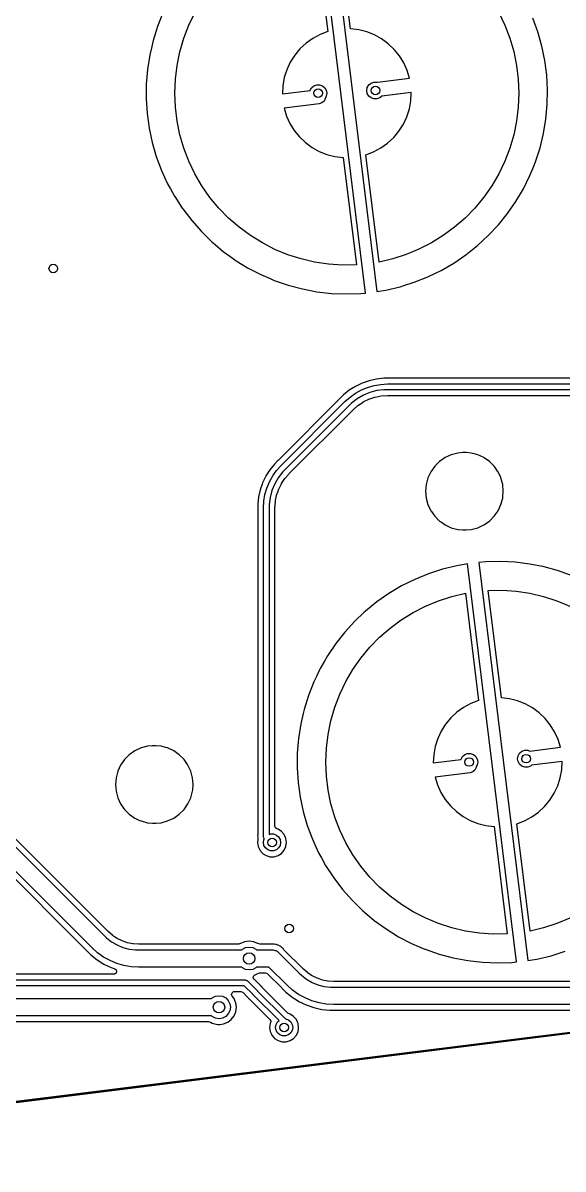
# Model space of a CAD drawing. Extents: x -114 to 114, y -62 to 23.
# Drawn here: x 54.93 to 73.77, y -60.79 to -20.79 of the extents above; entities that cross this region are included whole.
import ezdxf

# ---------------------------------------------------------------- set-up
doc = ezdxf.new("R2010")
doc.units = 0
doc.layers.add('BLACK', color=7, linetype='CONTINUOUS')

msp = doc.modelspace()

# ---------------------------------------------------------------- linework, layer by layer
at = {"layer": 'BLACK', "linetype": 'CONTINUOUS'}
for p, q in [((66.8817, -30.2124), (65.1758, -16.3186)), ((65.5729, -16.271), (67.2785, -30.1616)), ((65.1006, -17.3473), (65.5603, -21.0917)), ((66.3544, -20.9942), (65.8946, -17.2498)), ((59.8082, -20.4362), (59.62, -20.9138)), ((60.7156, -20.8694), (60.9264, -20.4296)), ((71.5267, -20.4273), (71.7377, -20.8669)), ((72.8968, -21.0992), (72.722, -20.6165)), ((59.62, -20.9138), (59.4674, -21.4039)), ((59.62, -20.9138), (59.62, -20.9138)), ((60.5413, -21.3248), (60.7156, -20.8694)), ((65.2913, -21.1944), (65.0377, -21.3307)), ((65.5603, -21.0917), (65.2913, -21.1944)), ((66.6403, -21.0288), (66.3544, -20.9942)), ((66.9194, -21.0997), (66.6403, -21.0288)), ((67.1871, -21.2056), (66.9194, -21.0997)), ((71.7377, -20.8669), (71.9123, -21.3223)), ((73.0357, -21.5934), (72.8968, -21.0992)), ((59.4673, -21.404), (59.42, -21.6073)), ((59.4674, -21.4039), (59.4673, -21.404)), ((59.4673, -21.404), (59.4673, -21.404)), ((59.4674, -21.4039), (59.4674, -21.4039)), ((60.4045, -21.7929), (60.5413, -21.3248)), ((64.8035, -21.4983), (64.5926, -21.6944)), ((65.0377, -21.3307), (64.8035, -21.4983)), ((67.4392, -21.3449), (67.1871, -21.2056)), ((67.6714, -21.5152), (67.4392, -21.3449)), ((67.8799, -21.7138), (67.6714, -21.5152)), ((71.9123, -21.3223), (72.0493, -21.7903)), ((73.138, -22.0965), (73.0357, -21.5934)), ((59.351, -21.904), (59.2716, -22.4111)), ((59.42, -21.6073), (59.351, -21.904)), ((60.3061, -22.2706), (60.4045, -21.7929)), ((64.4085, -21.9158), (64.2542, -22.159)), ((64.5926, -21.6944), (64.4085, -21.9158)), ((68.0614, -21.9374), (67.8799, -21.7138)), ((68.2128, -22.1823), (68.0614, -21.9374)), ((72.0493, -21.7903), (72.1478, -22.2679)), ((60.2469, -22.7546), (60.3061, -22.2706)), ((64.2542, -22.159), (64.1322, -22.4198)), ((68.3317, -22.4446), (68.2128, -22.1823)), ((72.1478, -22.2679), (72.2073, -22.752)), ((73.2033, -22.6057), (73.138, -22.0965)), ((59.2716, -22.4112), (59.2295, -22.9228)), ((59.2716, -22.4111), (59.2716, -22.4112)), ((60.2272, -23.2419), (60.2469, -22.7546)), ((64.0446, -22.6941), (63.9926, -22.9774)), ((64.1322, -22.4198), (64.0446, -22.6941)), ((67.2946, -22.8576), (68.4161, -22.7199)), ((68.4161, -22.7199), (68.3317, -22.4446)), ((72.2073, -22.752), (72.2272, -23.2392)), ((73.231, -23.1183), (73.2033, -22.6057)), ((59.2295, -22.9228), (59.225, -23.4361)), ((59.2295, -22.9228), (59.2295, -22.9228)), ((63.9926, -22.9774), (63.9773, -23.2649)), ((63.9773, -23.2649), (64.9438, -23.1463)), ((64.9438, -23.1463), (64.9453, -23.138)), ((64.9453, -23.138), (64.9974, -23.0477)), ((64.9974, -23.0477), (65.0772, -22.9808)), ((65.0772, -22.9808), (65.1751, -22.9451)), ((65.1751, -22.9451), (65.2793, -22.9451)), ((65.2793, -22.9451), (65.3772, -22.9808)), ((65.3772, -22.9808), (65.457, -23.0477)), ((65.457, -23.0477), (65.5091, -23.138)), ((65.5091, -23.138), (65.5272, -23.2406)), ((66.9243, -23.1464), (66.9424, -23.0438)), ((66.9424, -23.249), (66.9243, -23.1464)), ((66.9424, -23.0438), (66.9945, -22.9536)), ((66.9945, -22.9536), (67.0743, -22.8866)), ((67.0743, -22.8866), (67.1722, -22.851)), ((67.1722, -22.851), (67.2764, -22.851)), ((67.2764, -22.851), (67.2946, -22.8576)), ((73.2212, -23.6316), (73.231, -23.1183)), ((59.225, -23.4361), (59.225, -23.4362)), ((59.225, -23.4362), (59.2581, -23.9485)), ((60.2471, -23.7292), (60.2272, -23.2419)), ((65.3578, -23.58), (65.2651, -23.6106)), ((65.4317, -23.5164), (65.3578, -23.58)), ((65.4756, -23.4293), (65.4317, -23.5164)), ((65.4779, -23.3971), (65.4756, -23.4293)), ((65.5091, -23.3432), (65.4779, -23.3971)), ((65.5272, -23.2406), (65.5091, -23.3432)), ((66.9945, -23.3393), (66.9424, -23.249)), ((67.0743, -23.4062), (66.9945, -23.3393)), ((67.1722, -23.4419), (67.0743, -23.4062)), ((67.2764, -23.4419), (67.1722, -23.4419)), ((67.3743, -23.4062), (67.2764, -23.4419)), ((67.4505, -23.3422), (67.3743, -23.4062)), ((68.4771, -23.2162), (67.4505, -23.3422)), ((68.4098, -23.787), (68.4617, -23.5038)), ((68.4617, -23.5038), (68.4771, -23.2162)), ((72.2272, -23.2392), (72.2075, -23.7265)), ((59.2581, -23.9485), (59.2582, -23.9485)), ((59.2582, -23.9485), (59.3287, -24.4569)), ((60.3066, -24.2132), (60.2471, -23.7292)), ((65.2651, -23.6106), (64.0383, -23.7612)), ((64.0383, -23.7612), (64.1227, -24.0365)), ((68.3222, -24.0613), (68.4098, -23.787)), ((72.2075, -23.7265), (72.1483, -24.2106)), ((73.1738, -24.1428), (73.2212, -23.6316)), ((60.4051, -24.6908), (60.3066, -24.2132)), ((64.1227, -24.0365), (64.2416, -24.2988)), ((64.2416, -24.2988), (64.393, -24.5437)), ((68.0459, -24.5653), (68.2002, -24.3222)), ((68.2002, -24.3222), (68.3222, -24.0613)), ((72.1483, -24.2106), (72.0499, -24.6883)), ((73.089, -24.6491), (73.1738, -24.1428)), ((59.3287, -24.4569), (59.3287, -24.457)), ((59.3287, -24.457), (59.3287, -24.457)), ((59.3287, -24.457), (59.4363, -24.9589)), ((60.5421, -25.1589), (60.4051, -24.6908)), ((64.393, -24.5437), (64.5745, -24.7673)), ((64.5745, -24.7673), (64.783, -24.9659)), ((67.6509, -24.9828), (67.8618, -24.7867)), ((67.8618, -24.7867), (68.0459, -24.5653)), ((72.0499, -24.6883), (71.9131, -25.1563)), ((72.9674, -25.1479), (73.089, -24.6491)), ((59.4363, -24.9589), (59.5804, -25.4517)), ((60.7167, -25.6142), (60.5421, -25.1589)), ((64.783, -24.9659), (65.0152, -25.1362)), ((65.0152, -25.1362), (65.2673, -25.2755)), ((67.1631, -25.2867), (67.4167, -25.1504)), ((67.4167, -25.1504), (67.6509, -24.9828)), ((71.9131, -25.1563), (71.7388, -25.6118)), ((72.8097, -25.6364), (72.9674, -25.1479)), ((59.5804, -25.4517), (59.7602, -25.9325)), ((65.2673, -25.2755), (65.535, -25.3815)), ((65.535, -25.3815), (65.8141, -25.4523)), ((65.8141, -25.4523), (66.1, -25.487)), ((66.1, -25.487), (66.5598, -29.2313)), ((66.8941, -25.3895), (67.1631, -25.2867)), ((67.3538, -29.1339), (66.8941, -25.3895)), ((59.7602, -25.9325), (59.7602, -25.9325)), ((59.7602, -25.9325), (59.7602, -25.9325)), ((59.7602, -25.9325), (59.9747, -26.3989)), ((60.9276, -26.0539), (60.7167, -25.6142)), ((71.7388, -25.6118), (71.528, -26.0516)), ((72.6165, -26.112), (72.7264, -25.8415)), ((72.7264, -25.8415), (72.8097, -25.6364)), ((61.1736, -26.475), (60.9276, -26.0539)), ((71.528, -26.0516), (71.2822, -26.4728)), ((72.389, -26.5723), (72.6165, -26.112)), ((59.9747, -26.3989), (59.9747, -26.3989)), ((59.9747, -26.3989), (60.0719, -26.5751)), ((60.0719, -26.5751), (60.2132, -26.8309)), ((61.453, -26.8747), (61.1736, -26.475)), ((71.2822, -26.4728), (71.003, -26.8726)), ((72.1285, -27.0146), (72.389, -26.5723)), ((60.2132, -26.8309), (60.2228, -26.8484)), ((60.2228, -26.8484), (60.2228, -26.8484)), ((60.2228, -26.8484), (60.4838, -27.2488)), ((61.7639, -27.2504), (61.453, -26.8747)), ((71.003, -26.8726), (70.6923, -27.2485)), ((71.8362, -27.4367), (72.1285, -27.0146)), ((60.4838, -27.2488), (60.5032, -27.2784)), ((60.5032, -27.2784), (60.8143, -27.6868)), ((62.1043, -27.5997), (61.7639, -27.2504)), ((70.352, -27.5978), (69.9845, -27.9184)), ((70.6923, -27.2485), (70.352, -27.5978)), ((71.5139, -27.8362), (71.8362, -27.4367)), ((60.8143, -27.6868), (61.1544, -28.0713)), ((62.4719, -27.9201), (62.1043, -27.5997)), ((62.8644, -28.2096), (62.4719, -27.9201)), ((69.9845, -27.9184), (69.5922, -28.2081)), ((71.1631, -28.211), (71.5139, -27.8362)), ((61.1544, -28.0713), (61.5219, -28.4298)), ((63.279, -28.4663), (62.8644, -28.2096)), ((69.5922, -28.2081), (69.1777, -28.465)), ((70.7858, -28.5592), (71.1631, -28.211)), ((61.5219, -28.4298), (61.6293, -28.5203)), ((61.6293, -28.5203), (61.9145, -28.7605)), ((61.9145, -28.7605), (61.9146, -28.7605)), ((61.9146, -28.7605), (62.1486, -28.9299)), ((63.7131, -28.6885), (63.279, -28.4663)), ((64.1639, -28.8746), (63.7131, -28.6885)), ((68.7436, -28.6874), (68.293, -28.8737)), ((69.1777, -28.465), (68.7436, -28.6874)), ((70.384, -28.8788), (70.7858, -28.5592)), ((62.1486, -28.9299), (62.319, -29.0533)), ((62.319, -29.0533), (62.3304, -29.0615)), ((62.3304, -29.0615), (62.7672, -29.3313)), ((64.6283, -29.0236), (64.1639, -28.8746)), ((65.1032, -29.1343), (64.6283, -29.0236)), ((65.5855, -29.2062), (65.1032, -29.1343)), ((67.8287, -29.0229), (67.3538, -29.1339)), ((68.293, -28.8737), (67.8287, -29.0229)), ((69.5158, -29.4255), (69.9599, -29.1681)), ((69.9599, -29.1681), (70.384, -28.8788)), ((62.7672, -29.3313), (62.7672, -29.3313)), ((62.7672, -29.3313), (62.7672, -29.3313)), ((62.7672, -29.3313), (63.2225, -29.5683)), ((63.2225, -29.5683), (63.5465, -29.7079)), ((66.0721, -29.2386), (65.5855, -29.2062)), ((66.5598, -29.2313), (66.0721, -29.2386)), ((69.054, -29.6498), (69.3252, -29.5181)), ((69.3252, -29.5181), (69.5158, -29.4255)), ((69.5158, -29.4255), (69.5158, -29.4255)), ((69.5158, -29.4255), (69.5158, -29.4255)), ((63.5465, -29.7079), (63.6707, -29.7613)), ((63.6707, -29.7613), (63.694, -29.7714)), ((63.694, -29.7714), (64.1792, -29.9394)), ((64.1792, -29.9394), (64.1792, -29.9394)), ((64.1792, -29.9394), (64.1792, -29.9394)), ((64.1792, -29.9394), (64.6753, -30.0714)), ((67.5878, -30.1121), (68.0874, -29.994)), ((68.0874, -29.994), (68.1237, -29.9825)), ((68.1237, -29.9825), (68.1867, -29.9627)), ((68.1867, -29.9627), (68.577, -29.8396)), ((68.577, -29.8396), (69.054, -29.6498)), ((64.6753, -30.0714), (64.6753, -30.0714)), ((64.6753, -30.0714), (64.6753, -30.0714)), ((64.6753, -30.0714), (65.1797, -30.1667)), ((65.1797, -30.1667), (65.6898, -30.2248)), ((65.6898, -30.2248), (66.2027, -30.2454)), ((66.2027, -30.2454), (66.7158, -30.2284)), ((66.7158, -30.2284), (66.8817, -30.2124)), ((67.2785, -30.1616), (67.5878, -30.1121)), ((67.518, -33.1864), (67.2612, -33.2153)), ((67.6167, -33.1864), (67.518, -33.1864)), ((67.6173, -33.1863), (67.6167, -33.1864)), ((90.7847, -33.1863), (67.6173, -33.1863)), ((66.5326, -33.4702), (66.3138, -33.6077)), ((66.5299, -33.7087), (66.736, -33.5948)), ((66.7654, -33.3581), (66.5326, -33.4702)), ((66.736, -33.5948), (66.9536, -33.5047)), ((67.0093, -33.2728), (66.7654, -33.3581)), ((66.7654, -33.3581), (66.7654, -33.3581)), ((66.9536, -33.5047), (67.1799, -33.4395)), ((67.2612, -33.2153), (67.0093, -33.2728)), ((67.1799, -33.4395), (67.412, -33.4001)), ((67.5226, -33.5869), (67.2757, -33.6194)), ((67.412, -33.4001), (67.6471, -33.3869)), ((67.6472, -33.5869), (67.5226, -33.5869)), ((67.6471, -33.3869), (67.6472, -33.3868)), ((67.6472, -33.3868), (90.8403, -33.3868)), ((90.8403, -33.5868), (67.6472, -33.5868)), ((67.6472, -33.5868), (67.6472, -33.5868)), ((67.6472, -33.5868), (67.6472, -33.5868)), ((67.6472, -33.5868), (67.6472, -33.5869)), ((65.9868, -33.8938), (63.8257, -36.0549)), ((66.0205, -33.8601), (65.9868, -33.8938)), ((65.9868, -33.8938), (65.9868, -33.8938)), ((66.0636, -33.817), (66.0205, -33.8601)), ((66.0205, -33.8601), (66.0205, -33.8601)), ((66.0205, -33.8601), (66.0205, -33.8601)), ((66.1118, -33.7688), (66.0636, -33.817)), ((66.0636, -33.817), (66.0636, -33.817)), ((66.0636, -33.817), (66.0636, -33.817)), ((66.3138, -33.6077), (66.1118, -33.7688)), ((66.1622, -34.0019), (66.3378, -33.845)), ((66.3378, -33.845), (66.5299, -33.7087)), ((66.5893, -33.9037), (66.3917, -34.0553)), ((66.805, -33.7791), (66.5893, -33.9037)), ((66.8003, -34.0136), (66.9939, -33.9181)), ((67.0351, -33.6838), (66.805, -33.7791)), ((66.9939, -33.9181), (66.9999, -33.9157)), ((66.9999, -33.9157), (67.2042, -33.8463)), ((67.2757, -33.6194), (67.0351, -33.6838)), ((67.2042, -33.8463), (67.2105, -33.8446)), ((67.2105, -33.8446), (67.4221, -33.8025)), ((67.4221, -33.8025), (67.4286, -33.8017)), ((67.4286, -33.8017), (67.6459, -33.7874)), ((67.6459, -33.7874), (67.6492, -33.7873)), ((67.6492, -33.7873), (67.6948, -33.7873)), ((67.6948, -33.7873), (67.6948, -33.7873)), ((67.6948, -33.7873), (90.7927, -33.7873)), ((63.9338, -36.2303), (66.1622, -34.0019)), ((66.3037, -34.1433), (64.0752, -36.3718)), ((64.218, -36.5125), (66.4229, -34.3077)), ((66.1622, -34.0019), (66.1622, -34.0019)), ((66.1622, -34.0019), (66.1622, -34.0019)), ((66.3917, -34.0553), (66.3037, -34.1433)), ((66.3037, -34.1433), (66.3037, -34.1433)), ((66.4229, -34.3077), (66.4443, -34.2862)), ((66.4443, -34.2862), (66.4466, -34.2841)), ((66.4466, -34.2841), (66.6101, -34.1407)), ((66.6101, -34.1407), (66.6153, -34.1367)), ((66.6153, -34.1367), (66.7947, -34.0168)), ((66.7947, -34.0168), (66.8003, -34.0136)), ((40.8383, -35.7156), (57.7616, -52.6389)), ((69.6541, -35.9573), (69.4605, -36.0929)), ((69.8682, -35.8575), (69.6541, -35.9573)), ((69.6541, -35.9573), (69.6541, -35.9573)), ((70.0965, -35.7963), (69.8682, -35.8575)), ((70.2729, -35.7809), (70.0965, -35.7963)), ((70.3909, -35.7809), (70.2729, -35.7809)), ((70.2729, -35.7809), (70.2729, -35.7809)), ((70.5673, -35.7963), (70.3909, -35.7809)), ((70.3909, -35.7809), (70.3909, -35.7809)), ((70.7195, -35.8371), (70.5673, -35.7963)), ((70.5673, -35.7963), (70.5673, -35.7963)), ((70.5673, -35.7963), (70.5673, -35.7963)), ((70.7956, -35.8575), (70.7195, -35.8371)), ((71.0097, -35.9573), (70.7956, -35.8575)), ((70.7956, -35.8575), (70.7956, -35.8575)), ((71.0155, -35.9614), (71.0097, -35.9573)), ((71.0097, -35.9573), (71.0097, -35.9573)), ((71.0097, -35.9573), (71.0097, -35.9573)), ((71.0097, -35.9573), (71.0097, -35.9573)), ((71.2033, -36.0929), (71.0155, -35.9614)), ((40.2469, -36.2563), (57.1489, -53.1584)), ((57.3373, -53.0632), (40.414, -36.1399)), ((63.5396, -36.3819), (63.4036, -36.5983)), ((63.7007, -36.1799), (63.5396, -36.3819)), ((63.821, -36.0596), (63.7007, -36.1799)), ((63.7769, -36.4059), (63.9338, -36.2303)), ((63.8257, -36.0549), (63.821, -36.0596)), ((63.821, -36.0596), (63.821, -36.0596)), ((63.8257, -36.0549), (63.8257, -36.0549)), ((63.9338, -36.2303), (63.9338, -36.2303)), ((63.9338, -36.2303), (63.9338, -36.2303)), ((64.0752, -36.3718), (63.9872, -36.4598)), ((64.0752, -36.3718), (64.0752, -36.3718)), ((69.2934, -36.26), (69.1579, -36.4535)), ((69.4605, -36.0929), (69.2934, -36.26)), ((71.3704, -36.26), (71.2033, -36.0929)), ((71.2033, -36.0929), (71.2033, -36.0929)), ((71.2033, -36.0929), (71.2033, -36.0929)), ((71.3969, -36.2978), (71.3704, -36.26)), ((71.3704, -36.26), (71.3704, -36.26)), ((71.3704, -36.26), (71.3704, -36.26)), ((71.4894, -36.43), (71.3969, -36.2978)), ((63.4021, -36.6007), (63.29, -36.8335)), ((63.4036, -36.5983), (63.4021, -36.6007)), ((63.5267, -36.8041), (63.6406, -36.598)), ((63.6406, -36.598), (63.7769, -36.4059)), ((63.8355, -36.6574), (63.711, -36.8731)), ((63.9872, -36.4598), (63.8355, -36.6574)), ((63.9487, -36.8628), (64.0686, -36.6834)), ((64.0686, -36.6834), (64.0726, -36.6782)), ((64.0726, -36.6782), (64.2009, -36.5319)), ((64.2009, -36.5319), (64.2158, -36.5149)), ((64.2158, -36.5149), (64.218, -36.5125)), ((69.058, -36.6677), (68.9968, -36.896)), ((69.1579, -36.4535), (69.058, -36.6677)), ((71.5059, -36.4535), (71.4894, -36.43)), ((71.506, -36.4536), (71.5059, -36.4535)), ((71.5992, -36.6536), (71.506, -36.4536)), ((71.6058, -36.6677), (71.5992, -36.6536)), ((71.667, -36.896), (71.6058, -36.6677)), ((63.2047, -37.0774), (63.1472, -37.3293)), ((63.2709, -36.8882), (63.2047, -37.0774)), ((63.29, -36.8335), (63.2709, -36.8882)), ((63.3714, -37.248), (63.4366, -37.0217)), ((63.4366, -37.0217), (63.5267, -36.8041)), ((63.6157, -37.1032), (63.5512, -37.3438)), ((63.711, -36.8731), (63.6157, -37.1032)), ((63.7782, -37.2723), (63.826, -37.1314)), ((63.826, -37.1314), (63.8476, -37.0679)), ((63.8476, -37.0679), (63.85, -37.062)), ((63.85, -37.062), (63.877, -37.0073)), ((63.877, -37.0073), (63.9455, -36.8684)), ((63.9455, -36.8684), (63.9487, -36.8628)), ((68.9968, -36.896), (68.9763, -37.1314)), ((68.9763, -37.1314), (68.9763, -37.1314)), ((68.9763, -37.1314), (68.9968, -37.3668)), ((71.6876, -37.1314), (71.667, -36.896)), ((71.667, -36.896), (71.667, -36.896)), ((71.667, -36.896), (71.667, -36.896)), ((71.6695, -37.3383), (71.6876, -37.1314)), ((71.6876, -37.1314), (71.6876, -37.1314)), ((63.1472, -37.3293), (63.1182, -37.5861)), ((63.1182, -37.5861), (63.1182, -37.5861)), ((63.1182, -37.5861), (63.1182, -37.6591)), ((63.3187, -37.7153), (63.3319, -37.4801)), ((63.3319, -37.4801), (63.3714, -37.248)), ((63.5512, -37.3438), (63.5187, -37.5907)), ((63.5187, -37.5907), (63.5187, -37.7153)), ((63.7199, -37.7044), (63.7336, -37.4967)), ((63.7336, -37.4967), (63.7344, -37.4902)), ((63.7344, -37.4902), (63.7414, -37.4549)), ((63.7414, -37.4549), (63.7765, -37.2786)), ((63.7765, -37.2786), (63.7782, -37.2723)), ((68.9968, -37.3668), (69.058, -37.595)), ((69.058, -37.595), (69.1579, -37.8092)), ((71.5059, -37.8092), (71.6058, -37.595)), ((71.6058, -37.595), (71.667, -37.3668)), ((71.667, -37.3668), (71.6695, -37.3383)), ((63.1182, -37.6591), (63.1182, -49.1222)), ((63.3187, -49.1873), (63.3187, -37.7153)), ((63.3187, -37.7153), (63.3187, -37.7153)), ((63.5187, -37.7153), (63.5187, -37.7153)), ((63.5187, -37.7153), (63.5187, -49.1086)), ((63.7192, -37.7169), (63.7193, -37.7136)), ((63.7192, -37.7629), (63.7192, -37.7169)), ((63.7192, -46.7809), (63.7192, -37.7629)), ((63.7192, -37.7629), (63.7192, -37.7629)), ((63.7193, -37.7136), (63.7199, -37.7044)), ((69.1579, -37.8092), (69.1579, -37.8092)), ((69.1579, -37.8092), (69.1579, -37.8092)), ((69.1579, -37.8092), (69.1579, -37.8092)), ((69.1579, -37.8092), (69.1806, -37.8417)), ((69.1806, -37.8417), (69.292, -38.0007)), ((71.3704, -38.0028), (71.5059, -37.8092)), ((69.292, -38.0007), (69.2934, -38.0028)), ((69.2934, -38.0028), (69.4605, -38.1699)), ((69.4605, -38.1699), (69.4605, -38.1699)), ((69.4605, -38.1699), (69.4605, -38.1699)), ((69.4605, -38.1699), (69.5248, -38.2149)), ((69.5248, -38.2149), (69.6541, -38.3054)), ((69.6541, -38.3054), (69.6541, -38.3054)), ((69.6541, -38.3054), (69.6541, -38.3054)), ((69.6541, -38.3054), (69.6541, -38.3054)), ((69.6541, -38.3054), (69.8682, -38.4053)), ((70.7956, -38.4053), (71.0097, -38.3054)), ((71.0097, -38.3054), (71.2033, -38.1699)), ((71.2033, -38.1699), (71.3704, -38.0028)), ((69.8682, -38.4053), (69.8682, -38.4053)), ((69.8682, -38.4053), (70.0965, -38.4664)), ((70.0965, -38.4664), (70.0965, -38.4664)), ((70.0965, -38.4664), (70.0965, -38.4664)), ((70.0965, -38.4664), (70.2729, -38.4819)), ((70.2729, -38.4819), (70.2729, -38.4819)), ((70.2729, -38.4819), (70.3909, -38.4819)), ((70.3909, -38.4819), (70.5673, -38.4664)), ((70.5673, -38.4664), (70.7956, -38.4053)), ((70.5673, -38.4664), (70.5673, -38.4664)), ((70.5673, -38.4664), (70.5673, -38.4664)), ((71.0773, -39.5928), (70.8385, -39.6158)), ((71.5905, -39.5812), (71.0773, -39.5928)), ((71.0773, -39.5928), (71.0773, -39.5928)), ((71.0773, -39.5928), (71.0773, -39.5928)), ((72.1032, -39.6071), (71.5905, -39.5812)), ((71.5905, -39.5812), (71.5905, -39.5812)), ((71.5905, -39.5812), (71.5905, -39.5812)), ((69.5619, -39.8518), (69.0739, -40.0113)), ((70.0602, -39.7285), (69.5619, -39.8518)), ((70.3815, -39.6736), (70.0602, -39.7285)), ((70.4413, -39.6634), (70.3815, -39.6736)), ((72.1472, -53.5572), (70.4413, -39.6634)), ((70.8385, -39.6158), (72.544, -53.5064)), ((72.6126, -39.6706), (72.1032, -39.6071)), ((72.6127, -39.6706), (72.6126, -39.6706)), ((73.1161, -39.7712), (72.6127, -39.6706)), ((72.6127, -39.6706), (72.6127, -39.6706)), ((72.6127, -39.6706), (72.6127, -39.6706)), ((73.6108, -39.9084), (73.1161, -39.7712)), ((73.1161, -39.7712), (73.1161, -39.7712)), ((73.1161, -39.7712), (73.1161, -39.7712)), ((74.0941, -40.0814), (73.6108, -39.9084)), ((73.6108, -39.9084), (73.6108, -39.9084)), ((68.5989, -40.2061), (68.1395, -40.4352)), ((69.0739, -40.0113), (68.5989, -40.2061)), ((67.6981, -40.6973), (67.2771, -40.991)), ((68.1395, -40.4352), (67.6981, -40.6973)), ((67.6981, -40.6973), (67.6981, -40.6973)), ((68.1395, -40.4352), (68.1395, -40.4352)), ((69.8912, -40.8031), (70.3661, -40.6921)), ((70.3661, -40.6921), (70.8259, -44.4365)), ((71.1601, -40.5946), (71.6478, -40.5874)), ((71.6199, -44.339), (71.1601, -40.5946)), ((71.6478, -40.5874), (72.1344, -40.6198)), ((72.1344, -40.6198), (72.6167, -40.6916)), ((72.6167, -40.6916), (73.0917, -40.8023)), ((67.2771, -40.991), (66.8787, -41.3148)), ((68.5422, -41.3609), (68.9763, -41.1386)), ((68.9763, -41.1386), (69.4269, -40.9522)), ((69.4269, -40.9522), (69.8912, -40.8031)), ((73.0917, -40.8023), (73.556, -40.9513)), ((73.556, -40.9513), (74.0068, -41.1375)), ((66.8225, -41.3676), (66.505, -41.6669)), ((66.8787, -41.3148), (66.8225, -41.3676)), ((68.1277, -41.6178), (68.5422, -41.3609)), ((66.505, -41.6669), (66.1582, -42.0453)), ((66.505, -41.6669), (66.505, -41.6669)), ((66.505, -41.6669), (66.505, -41.6669)), ((66.505, -41.6669), (66.505, -41.6669)), ((67.3679, -42.2281), (67.7354, -41.9075)), ((67.7354, -41.9075), (68.1277, -41.6178)), ((66.1582, -42.0453), (65.84, -42.4482)), ((66.1582, -42.0453), (66.1582, -42.0453)), ((67.0276, -42.5775), (67.3679, -42.2281)), ((65.84, -42.4483), (65.5522, -42.8733)), ((65.84, -42.4482), (65.84, -42.4483)), ((66.7169, -42.9533), (67.0276, -42.5775)), ((65.4438, -43.0619), (65.2983, -43.3149)), ((65.5522, -42.8733), (65.4438, -43.0619)), ((66.4377, -43.3532), (66.7169, -42.9533)), ((65.1644, -43.5924), (65.0737, -43.781)), ((65.274, -43.3648), (65.1644, -43.5924)), ((65.2963, -43.3184), (65.274, -43.3648)), ((65.2983, -43.3149), (65.2963, -43.3184)), ((66.1919, -43.7744), (66.4377, -43.3532)), ((65.0737, -43.781), (64.8855, -44.2586)), ((65.9811, -44.2142), (66.1919, -43.7744)), ((64.8855, -44.2586), (64.7329, -44.7487)), ((64.8855, -44.2586), (64.8855, -44.2586)), ((65.8068, -44.6696), (65.9811, -44.2142)), ((71.9058, -44.3736), (71.6199, -44.339)), ((72.1849, -44.4445), (71.9058, -44.3736)), ((64.7329, -44.7488), (64.7015, -44.8835)), ((64.7329, -44.7487), (64.7329, -44.7487)), ((64.7329, -44.7487), (64.7329, -44.7488)), ((64.7329, -44.7488), (64.7329, -44.7488)), ((65.67, -45.1377), (65.8068, -44.6696)), ((70.3032, -44.6755), (70.069, -44.8431)), ((70.5568, -44.5392), (70.3032, -44.6755)), ((70.8259, -44.4365), (70.5568, -44.5392)), ((72.4526, -44.5504), (72.1849, -44.4445)), ((72.7047, -44.6897), (72.4526, -44.5504)), ((72.9369, -44.86), (72.7047, -44.6897)), ((64.7015, -44.8835), (64.6165, -45.2488)), ((65.5716, -45.6154), (65.67, -45.1377)), ((69.8581, -45.0392), (69.674, -45.2606)), ((70.069, -44.8431), (69.8581, -45.0392)), ((73.1454, -45.0586), (72.9369, -44.86)), ((73.3269, -45.2822), (73.1454, -45.0586)), ((64.6165, -45.2488), (64.5371, -45.756)), ((69.5197, -45.5038), (69.3977, -45.7646)), ((69.674, -45.2606), (69.5197, -45.5038)), ((73.4783, -45.5271), (73.3269, -45.2822)), ((73.5972, -45.7894), (73.4783, -45.5271)), ((64.5371, -45.756), (64.495, -46.2676)), ((64.5371, -45.756), (64.5371, -45.756)), ((65.5124, -46.0994), (65.5716, -45.6154)), ((69.3977, -45.7646), (69.3101, -46.0389)), ((73.6816, -46.0647), (73.5972, -45.7894)), ((58.6383, -46.3235), (58.4712, -46.4906)), ((58.8318, -46.188), (58.6383, -46.3235)), ((59.046, -46.0881), (58.8318, -46.188)), ((58.8318, -46.188), (58.8318, -46.188)), ((59.2743, -46.027), (59.046, -46.0881)), ((59.4507, -46.0115), (59.2743, -46.027)), ((59.5686, -46.0115), (59.4507, -46.0115)), ((59.4507, -46.0115), (59.4507, -46.0115)), ((59.7451, -46.027), (59.5686, -46.0115)), ((59.5686, -46.0115), (59.5686, -46.0115)), ((59.8972, -46.0677), (59.7451, -46.027)), ((59.7451, -46.027), (59.7451, -46.027)), ((59.7451, -46.027), (59.7451, -46.027)), ((59.9733, -46.0881), (59.8972, -46.0677)), ((60.1875, -46.188), (59.9733, -46.0881)), ((59.9733, -46.0881), (59.9733, -46.0881)), ((60.3811, -46.3235), (60.1875, -46.188)), ((60.1875, -46.188), (60.1875, -46.188)), ((60.5482, -46.4906), (60.3811, -46.3235)), ((60.3811, -46.3235), (60.3811, -46.3235)), ((60.3811, -46.3235), (60.3811, -46.3235)), ((64.495, -46.2676), (64.4905, -46.7809)), ((64.495, -46.2676), (64.495, -46.2676)), ((65.4927, -46.5867), (65.5124, -46.0994)), ((69.2582, -46.3222), (69.2428, -46.6097)), ((69.3101, -46.0389), (69.2582, -46.3222)), ((70.211, -46.4768), (70.2631, -46.3866)), ((70.2631, -46.3866), (70.3429, -46.3196)), ((70.3429, -46.3196), (70.4408, -46.284)), ((70.4408, -46.284), (70.545, -46.284)), ((70.545, -46.284), (70.6429, -46.3196)), ((70.6429, -46.3196), (70.7227, -46.3866)), ((70.7227, -46.3866), (70.7748, -46.4768)), ((72.1853, -46.4635), (72.2033, -46.3609)), ((72.2033, -46.3609), (72.2554, -46.2707)), ((72.2554, -46.2707), (72.3353, -46.2037)), ((72.3353, -46.2037), (72.4332, -46.1681)), ((72.4332, -46.1681), (72.5374, -46.1681)), ((72.5374, -46.1681), (72.6137, -46.1959)), ((72.6137, -46.1959), (73.6816, -46.0647)), ((58.3356, -46.6842), (58.2358, -46.8984)), ((58.4712, -46.4906), (58.3356, -46.6842)), ((60.6722, -46.6677), (60.5482, -46.4906)), ((60.6837, -46.6842), (60.6722, -46.6677)), ((60.7836, -46.8984), (60.6837, -46.6842)), ((60.6837, -46.6842), (60.6837, -46.6842)), ((63.7192, -48.8208), (63.7192, -46.7809)), ((64.4905, -46.7809), (64.4905, -46.781)), ((64.4905, -46.781), (64.5237, -47.2933)), ((65.5126, -47.074), (65.4927, -46.5867)), ((69.2428, -46.6097), (70.2084, -46.4912)), ((70.2084, -46.4912), (70.211, -46.4768)), ((70.7411, -46.7741), (70.6972, -46.8612)), ((70.7439, -46.7355), (70.7411, -46.7741)), ((70.7748, -46.682), (70.7439, -46.7355)), ((70.7748, -46.4768), (70.7929, -46.5794)), ((70.7929, -46.5794), (70.7748, -46.682)), ((72.2033, -46.5661), (72.1853, -46.4635)), ((72.2554, -46.6563), (72.2033, -46.5661)), ((72.3353, -46.7233), (72.2554, -46.6563)), ((72.4332, -46.7589), (72.3353, -46.7233)), ((72.5374, -46.7589), (72.4332, -46.7589)), ((72.6353, -46.7233), (72.5374, -46.7589)), ((72.672, -46.6924), (72.6353, -46.7233)), ((73.7426, -46.561), (72.672, -46.6924)), ((73.7273, -46.8486), (73.7426, -46.561)), ((58.1746, -47.1266), (58.154, -47.362)), ((58.2358, -46.8984), (58.1746, -47.1266)), ((60.8447, -47.1266), (60.7836, -46.8984)), ((60.7836, -46.8984), (60.7836, -46.8984)), ((60.8653, -47.362), (60.8447, -47.1266)), ((60.8447, -47.1266), (60.8447, -47.1266)), ((60.8447, -47.1266), (60.8447, -47.1266)), ((65.5721, -47.558), (65.5126, -47.074)), ((70.5306, -46.9554), (69.3038, -47.106)), ((69.3038, -47.106), (69.3882, -47.3813)), ((70.6233, -46.9248), (70.5306, -46.9554)), ((70.6972, -46.8612), (70.6233, -46.9248)), ((73.5877, -47.4061), (73.6753, -47.1318)), ((73.6753, -47.1318), (73.7273, -46.8486)), ((57.9024, -52.4961), (52.7682, -47.362)), ((58.154, -47.362), (58.154, -47.362)), ((58.154, -47.362), (58.1746, -47.5974)), ((60.8447, -47.5974), (60.8486, -47.5536)), ((60.8486, -47.5536), (60.8653, -47.362)), ((60.8653, -47.362), (60.8653, -47.362)), ((64.5237, -47.2933), (64.5237, -47.2933)), ((64.5237, -47.2933), (64.5942, -47.8017)), ((65.6706, -48.0356), (65.5721, -47.558)), ((69.3882, -47.3813), (69.5071, -47.6436)), ((73.4657, -47.667), (73.5877, -47.4061)), ((58.1746, -47.5974), (58.2358, -47.8257)), ((58.2358, -47.8257), (58.3356, -48.0398)), ((60.6837, -48.0399), (60.7836, -47.8257)), ((60.7836, -47.8257), (60.8447, -47.5974)), ((64.5942, -47.8017), (64.5942, -47.8018)), ((64.5942, -47.8018), (64.5942, -47.8018)), ((64.5942, -47.8018), (64.7018, -48.3037)), ((69.5071, -47.6436), (69.6585, -47.8885)), ((69.6585, -47.8885), (69.84, -48.1121)), ((73.1273, -48.1315), (73.3114, -47.9101)), ((73.3114, -47.9101), (73.4657, -47.667)), ((58.3356, -48.0398), (58.3356, -48.0399)), ((58.3356, -48.0399), (58.4397, -48.1885)), ((58.4397, -48.1885), (58.4712, -48.2334)), ((58.4712, -48.2334), (58.6383, -48.4005)), ((60.3811, -48.4005), (60.5482, -48.2334)), ((60.5482, -48.2334), (60.6837, -48.0399)), ((64.7018, -48.3037), (64.8459, -48.7965)), ((65.8076, -48.5037), (65.6706, -48.0356)), ((69.84, -48.1121), (70.0485, -48.3107)), ((70.0485, -48.3107), (70.2807, -48.481)), ((72.6822, -48.4952), (72.9164, -48.3276)), ((72.9164, -48.3276), (73.1273, -48.1315)), ((58.6383, -48.4005), (58.8318, -48.5361)), ((58.8318, -48.5361), (58.8318, -48.5361)), ((58.8318, -48.5361), (58.8318, -48.5361)), ((58.8318, -48.5361), (58.8318, -48.5361)), ((58.8318, -48.5361), (58.9515, -48.5919)), ((58.9515, -48.5919), (59.0031, -48.6159)), ((59.0031, -48.6159), (59.046, -48.6359)), ((59.046, -48.6359), (59.046, -48.6359)), ((59.046, -48.6359), (59.2743, -48.6971)), ((59.2743, -48.6971), (59.2743, -48.6971)), ((59.2743, -48.6971), (59.2743, -48.6971)), ((59.2743, -48.6971), (59.4507, -48.7125)), ((59.4507, -48.7125), (59.4507, -48.7125)), ((59.4507, -48.7125), (59.5686, -48.7125)), ((59.5686, -48.7125), (59.7451, -48.6971)), ((59.7451, -48.6971), (59.9733, -48.6359)), ((59.7451, -48.6971), (59.7451, -48.6971)), ((59.7451, -48.6971), (59.7451, -48.6971)), ((59.9733, -48.6359), (60.1875, -48.5361)), ((60.1875, -48.5361), (60.3811, -48.4005)), ((64.8459, -48.7965), (65.0257, -49.2773)), ((65.9822, -48.959), (65.8076, -48.5037)), ((70.2807, -48.481), (70.5328, -48.6203)), ((70.5328, -48.6203), (70.8005, -48.7263)), ((70.8005, -48.7263), (71.0797, -48.7971)), ((71.0797, -48.7971), (71.3655, -48.8318)), ((72.1596, -48.7343), (72.4286, -48.6315)), ((72.6193, -52.4787), (72.1596, -48.7343)), ((72.4286, -48.6315), (72.6822, -48.4952)), ((63.1182, -49.1222), (63.116, -49.1358)), ((63.116, -49.1358), (63.1172, -49.136)), ((63.1172, -49.136), (63.116, -49.1451)), ((63.116, -49.1451), (63.1182, -49.1931)), ((63.1182, -49.1931), (63.1182, -49.1954)), ((63.1182, -49.1954), (63.1182, -49.2152)), ((63.3212, -49.195), (63.3187, -49.1873)), ((63.32, -49.203), (63.3212, -49.195)), ((63.5187, -49.1086), (63.5661, -49.0914)), ((63.5661, -49.0914), (63.6703, -49.0914)), ((63.6703, -49.0914), (63.7682, -49.127)), ((63.7193, -48.8236), (63.7192, -48.8208)), ((63.7398, -48.8812), (63.7193, -48.8236)), ((63.7903, -48.9157), (63.7398, -48.8812)), ((63.7682, -49.127), (63.848, -49.194)), ((63.8283, -48.9269), (63.7903, -48.9157)), ((63.9494, -49.0047), (63.8283, -48.9269)), ((63.8283, -48.9269), (63.8283, -48.9269)), ((63.848, -49.194), (63.9001, -49.2842)), ((64.0436, -49.1135), (63.9494, -49.0047)), ((63.9494, -49.0047), (63.9494, -49.0047)), ((63.9494, -49.0047), (63.9494, -49.0047)), ((64.0917, -49.2187), (64.0436, -49.1135)), ((66.1932, -49.3987), (65.9822, -48.959)), ((71.3655, -48.8318), (71.8253, -52.5761)), ((63.1247, -49.3024), (63.1126, -49.3868)), ((63.1126, -49.3868), (63.1126, -49.3868)), ((63.1126, -49.3868), (63.1331, -49.5293)), ((63.1182, -49.2152), (63.1189, -49.2187)), ((63.1189, -49.2187), (63.1197, -49.2255)), ((63.1197, -49.2255), (63.1211, -49.2573)), ((63.1211, -49.2573), (63.1231, -49.2656)), ((63.1231, -49.2656), (63.1247, -49.3024)), ((63.1331, -49.5293), (63.186, -49.6452)), ((63.3182, -49.3868), (63.3363, -49.2842)), ((63.3363, -49.4894), (63.3182, -49.3868)), ((63.3306, -49.2238), (63.32, -49.203)), ((63.3378, -49.2461), (63.3306, -49.2238)), ((63.3363, -49.2842), (63.3502, -49.2602)), ((63.3884, -49.5797), (63.3363, -49.4894)), ((63.3444, -49.2509), (63.3378, -49.2461)), ((63.348, -49.258), (63.3444, -49.2509)), ((63.3502, -49.2602), (63.348, -49.258)), ((63.4682, -49.6466), (63.3884, -49.5797)), ((63.848, -49.5797), (63.7682, -49.6466)), ((63.9001, -49.4894), (63.848, -49.5797)), ((63.9001, -49.2842), (63.9182, -49.3868)), ((63.9182, -49.3868), (63.9001, -49.4894)), ((64.0436, -49.6602), (64.1034, -49.5293)), ((64.1034, -49.2444), (64.0917, -49.2187)), ((64.1239, -49.3868), (64.1034, -49.2444)), ((64.1034, -49.5293), (64.1161, -49.4408)), ((64.1161, -49.4408), (64.1239, -49.3868)), ((64.1239, -49.3868), (64.1239, -49.3868)), ((65.0257, -49.2773), (65.0257, -49.2773)), ((65.0257, -49.2773), (65.0257, -49.2773)), ((65.0257, -49.2773), (65.2402, -49.7437)), ((66.4391, -49.8198), (66.1932, -49.3987)), ((63.186, -49.6452), (63.1929, -49.6602)), ((63.1929, -49.6602), (63.2843, -49.7657)), ((63.2843, -49.7657), (63.2871, -49.769)), ((63.2871, -49.769), (63.3892, -49.8346)), ((63.3892, -49.8346), (63.4082, -49.8468)), ((63.4082, -49.8468), (63.5146, -49.878)), ((63.5661, -49.6823), (63.4682, -49.6466)), ((63.5146, -49.878), (63.5463, -49.8873)), ((63.5463, -49.8873), (63.5463, -49.8873)), ((63.5463, -49.8873), (63.5463, -49.8873)), ((63.5463, -49.8873), (63.5463, -49.8873)), ((63.5463, -49.8873), (63.6902, -49.8873)), ((63.6703, -49.6823), (63.5661, -49.6823)), ((63.7682, -49.6466), (63.6703, -49.6823)), ((63.6902, -49.8873), (63.8283, -49.8468)), ((63.6902, -49.8873), (63.6902, -49.8873)), ((63.8283, -49.8468), (63.9494, -49.769)), ((63.9494, -49.769), (64.0436, -49.6602)), ((65.2402, -49.7437), (65.2402, -49.7437)), ((65.2402, -49.7437), (65.3397, -49.9239)), ((65.3397, -49.9239), (65.487, -50.1907)), ((66.7185, -50.2195), (66.4391, -49.8198)), ((65.487, -50.1907), (65.4883, -50.1932)), ((65.4883, -50.1932), (65.4883, -50.1932)), ((65.4883, -50.1932), (65.7687, -50.6232)), ((67.0294, -50.5952), (66.7185, -50.2195)), ((65.7687, -50.6232), (65.7687, -50.6232)), ((65.7687, -50.6232), (66.0798, -51.0316)), ((67.3698, -50.9445), (67.0294, -50.5952)), ((66.0798, -51.0316), (66.42, -51.4161)), ((67.7374, -51.2649), (67.3698, -50.9445)), ((66.42, -51.4161), (66.7874, -51.7746)), ((68.1299, -51.5544), (67.7374, -51.2649)), ((68.5445, -51.8111), (68.1299, -51.5544)), ((66.7874, -51.7746), (66.842, -51.8207)), ((66.842, -51.8207), (67.1801, -52.1053)), ((68.9787, -52.0333), (68.5445, -51.8111)), ((67.1801, -52.1053), (67.1801, -52.1053)), ((67.1801, -52.1053), (67.5959, -52.4063)), ((69.4294, -52.2194), (68.9787, -52.0333)), ((69.8938, -52.3684), (69.4294, -52.2194)), ((70.3687, -52.4791), (69.8938, -52.3684)), ((73.0942, -52.3677), (72.6193, -52.4787)), ((73.5585, -52.2185), (73.0942, -52.3677)), ((74.0092, -52.0322), (73.5585, -52.2185)), ((57.7616, -52.6389), (57.7617, -52.639)), ((57.7617, -52.639), (57.8403, -52.7177)), ((57.8403, -52.7177), (58.0171, -52.8534)), ((57.9047, -52.4984), (57.9024, -52.4961)), ((58.0484, -52.6243), (57.9047, -52.4984)), ((58.0535, -52.6283), (58.0484, -52.6243)), ((58.1251, -52.6761), (58.0535, -52.6283)), ((58.2112, -52.7336), (58.1251, -52.6761)), ((58.2168, -52.7369), (58.2112, -52.7336)), ((58.3869, -52.8208), (58.2168, -52.7369)), ((67.5959, -52.4063), (68.0327, -52.6761)), ((68.0327, -52.6761), (68.0327, -52.6761)), ((68.0327, -52.6761), (68.0327, -52.6761)), ((68.0327, -52.6761), (68.4881, -52.9132)), ((70.8511, -52.551), (70.3687, -52.4791)), ((71.3377, -52.5834), (70.8511, -52.551)), ((71.8253, -52.5761), (71.3377, -52.5834)), ((57.1489, -53.1584), (57.1489, -53.1584)), ((57.1489, -53.1584), (57.1665, -53.176)), ((57.1665, -53.176), (57.1665, -53.176)), ((57.1665, -53.176), (57.2308, -53.2402)), ((57.5296, -53.2351), (57.3373, -53.0632)), ((57.3373, -53.0632), (57.3373, -53.0632)), ((57.3373, -53.0632), (57.3373, -53.0632)), ((58.0171, -52.8534), (58.2101, -52.9648)), ((58.2101, -52.9648), (58.416, -53.0501)), ((58.3929, -52.8232), (58.3869, -52.8208)), ((58.5146, -52.8646), (58.3929, -52.8232)), ((58.416, -53.0501), (58.6313, -53.1078)), ((58.5725, -52.8842), (58.5146, -52.8646)), ((58.5787, -52.8859), (58.5725, -52.8842)), ((58.7647, -52.9229), (58.5787, -52.8859)), ((58.6313, -53.1078), (58.8522, -53.1368)), ((58.7712, -52.9237), (58.7647, -52.9229)), ((58.962, -52.9362), (58.7712, -52.9237)), ((58.8522, -53.1368), (58.9636, -53.1368)), ((58.9653, -52.9363), (58.962, -52.9362)), ((58.9636, -53.1368), (58.9636, -53.1368)), ((58.9636, -53.1368), (58.9637, -53.1368)), ((58.9637, -53.1368), (62.56, -53.1368)), ((59.0375, -52.9363), (58.9653, -52.9363)), ((62.451, -52.9363), (59.0375, -52.9363)), ((59.0375, -52.9363), (59.0375, -52.9363)), ((62.4536, -52.9363), (62.451, -52.9363)), ((62.5112, -52.9159), (62.4536, -52.9363)), ((62.5159, -52.9123), (62.5112, -52.9159)), ((62.6311, -52.8646), (62.5159, -52.9123)), ((62.56, -53.1368), (62.5836, -53.1132)), ((62.5836, -53.1132), (62.6951, -53.0564)), ((62.662, -52.8518), (62.6311, -52.8646)), ((62.8187, -52.8312), (62.662, -52.8518)), ((62.662, -52.8518), (62.662, -52.8518)), ((62.662, -52.8518), (62.662, -52.8518)), ((62.6951, -53.0564), (62.8187, -53.0368)), ((62.9755, -52.8518), (62.8187, -52.8312)), ((62.8187, -52.8312), (62.8187, -52.8312)), ((62.8187, -53.0368), (62.9423, -53.0564)), ((62.9423, -53.0564), (63.0538, -53.1132)), ((63.1216, -52.9123), (62.9755, -52.8518)), ((62.9755, -52.8518), (62.9755, -52.8518)), ((63.0538, -53.1132), (63.0775, -53.1368)), ((63.0775, -53.1368), (63.6352, -53.1368)), ((63.1262, -52.9159), (63.1216, -52.9123)), ((63.1216, -52.9123), (63.1216, -52.9123)), ((63.1283, -52.9174), (63.1262, -52.9159)), ((63.1865, -52.9363), (63.1283, -52.9174)), ((63.5708, -52.9363), (63.1865, -52.9363)), ((63.5918, -52.9341), (63.5708, -52.9363)), ((63.5991, -52.9325), (63.5918, -52.9341)), ((63.5992, -52.9325), (63.5991, -52.9325)), ((63.6215, -52.9341), (63.5992, -52.9325)), ((63.5992, -52.9325), (63.5992, -52.9325)), ((63.6513, -52.9362), (63.6215, -52.9341)), ((63.6352, -53.1368), (63.6449, -53.1377)), ((63.6449, -53.1377), (63.6491, -53.1372)), ((63.6491, -53.1372), (63.6558, -53.1387)), ((63.6549, -52.9363), (63.6513, -52.9362)), ((63.671, -52.9363), (63.6549, -52.9363)), ((63.6558, -53.1387), (63.6903, -53.1419)), ((63.687, -52.9386), (63.671, -52.9363)), ((63.671, -52.9363), (63.671, -52.9363)), ((63.6905, -52.939), (63.687, -52.9386)), ((63.6903, -53.1419), (63.7227, -53.1545)), ((63.7427, -52.9427), (63.6905, -52.939)), ((63.7227, -53.1545), (63.7564, -53.1624)), ((63.7497, -52.9454), (63.7427, -52.9427)), ((63.7427, -52.9427), (63.7427, -52.9427)), ((63.7702, -52.9506), (63.7497, -52.9454)), ((63.7564, -53.1624), (63.7737, -53.1742)), ((63.7777, -52.9517), (63.7702, -52.9506)), ((63.7737, -53.1742), (63.7932, -53.1818)), ((63.8253, -52.9734), (63.7777, -52.9517)), ((63.7777, -52.9517), (63.7777, -52.9517)), ((63.7932, -53.1818), (63.8188, -53.2051)), ((63.8285, -52.9748), (63.8253, -52.9734)), ((63.8776, -52.993), (63.8285, -52.9748)), ((63.8825, -52.9968), (63.8776, -52.993)), ((63.8776, -52.993), (63.8776, -52.993)), ((63.8776, -52.993), (63.8776, -52.993)), ((63.8836, -52.9975), (63.8825, -52.9968)), ((63.9018, -53.0083), (63.8836, -52.9975)), ((63.9086, -53.0115), (63.9018, -53.0083)), ((63.9481, -53.0457), (63.9086, -53.0115)), ((63.9509, -53.0479), (63.9481, -53.0457)), ((63.9638, -53.0576), (63.9509, -53.0479)), ((63.9753, -53.069), (63.9638, -53.0576)), ((63.9638, -53.0576), (63.9638, -53.0576)), ((63.9778, -53.0714), (63.9753, -53.069)), ((64.013, -53.1019), (63.9778, -53.0714)), ((64.0174, -53.1057), (64.013, -53.1019)), ((64.0214, -53.112), (64.0174, -53.1057)), ((64.0347, -53.1285), (64.0214, -53.112)), ((64.7075, -53.8013), (64.0347, -53.1285)), ((68.4881, -52.9132), (68.8057, -53.05)), ((68.8057, -53.05), (68.9483, -53.1113)), ((68.9483, -53.1113), (68.9596, -53.1162)), ((68.9596, -53.1162), (69.4447, -53.2842)), ((73.3529, -53.3388), (73.8425, -53.1844)), ((57.2308, -53.2402), (57.2948, -53.3043)), ((57.2948, -53.3043), (57.5144, -53.4794)), ((57.5144, -53.4794), (57.7522, -53.6288)), ((57.74, -53.3843), (57.5296, -53.2351)), ((57.9657, -53.5091), (57.74, -53.3843)), ((58.204, -53.6078), (57.9657, -53.5091)), ((63.8188, -53.2051), (63.8474, -53.2247)), ((63.8474, -53.2247), (64.5667, -53.944)), ((69.4447, -53.2842), (69.4447, -53.2842)), ((69.4447, -53.2842), (69.4447, -53.2842)), ((69.4447, -53.2842), (69.9408, -53.4162)), ((69.9408, -53.4162), (69.9408, -53.4162)), ((69.9408, -53.4162), (69.9408, -53.4162)), ((69.9408, -53.4162), (70.4452, -53.5115)), ((70.4452, -53.5115), (70.9553, -53.5696)), ((70.9553, -53.5696), (71.4683, -53.5902)), ((71.4683, -53.5902), (71.9813, -53.5732)), ((71.9813, -53.5732), (72.1472, -53.5572)), ((72.544, -53.5064), (72.8533, -53.4569)), ((72.8533, -53.4569), (73.3529, -53.3388)), ((58.0961, -53.9863), (49.3173, -53.9863)), ((57.7522, -53.6288), (57.9031, -53.7014)), ((57.9031, -53.7014), (58.0052, -53.7506)), ((58.0052, -53.7506), (58.0052, -53.7506)), ((58.0052, -53.7506), (58.0052, -53.7506)), ((58.0052, -53.7506), (58.0052, -53.7506)), ((58.0052, -53.7506), (58.1288, -53.7939)), ((58.1246, -53.9822), (58.0961, -53.9863)), ((58.1749, -53.9473), (58.1246, -53.9822)), ((58.1288, -53.7939), (58.1775, -53.831)), ((58.1951, -53.8896), (58.1749, -53.9473)), ((58.1775, -53.831), (58.1951, -53.8896)), ((58.4519, -53.6792), (58.204, -53.6078)), ((58.7061, -53.7224), (58.4519, -53.6792)), ((58.9636, -53.7368), (58.7061, -53.7224)), ((58.9637, -53.7368), (58.9636, -53.7368)), ((62.56, -53.7368), (58.9637, -53.7368)), ((62.5836, -53.7604), (62.56, -53.7368)), ((62.6951, -53.8173), (62.5836, -53.7604)), ((62.8187, -53.8368), (62.6951, -53.8173)), ((62.9423, -53.8173), (62.8187, -53.8368)), ((63.0538, -53.7604), (62.9423, -53.8173)), ((63.0239, -54.0018), (63.1216, -53.9614)), ((63.0775, -53.7368), (63.0538, -53.7604)), ((63.511, -53.7368), (63.0775, -53.7368)), ((63.1216, -53.9614), (63.1229, -53.9604)), ((63.1229, -53.9604), (63.1262, -53.9578)), ((63.1262, -53.9578), (63.1839, -53.9374)), ((63.1839, -53.9374), (63.1865, -53.9373)), ((63.1865, -53.9373), (63.3869, -53.9373)), ((63.3869, -53.9373), (63.4451, -53.9562)), ((63.4451, -53.9562), (63.4569, -53.9663)), ((63.4569, -53.9663), (63.954, -54.4635)), ((64.1424, -54.3683), (63.511, -53.7368)), ((64.5667, -53.944), (64.5668, -53.9442)), ((64.5668, -53.9442), (64.6454, -54.0228)), ((64.7099, -53.8036), (64.7075, -53.8013)), ((64.8535, -53.9294), (64.7099, -53.8036)), ((64.8586, -53.9334), (64.8535, -53.9294)), ((65.0163, -54.0388), (64.8586, -53.9334)), ((49.3472, -54.1868), (62.6903, -54.1868)), ((62.6489, -54.3868), (49.3472, -54.3868)), ((62.946, -54.6839), (62.6489, -54.3868)), ((62.6903, -54.1868), (62.698, -54.1893)), ((62.698, -54.1893), (62.7059, -54.1881)), ((62.7059, -54.1881), (62.7268, -54.1987)), ((62.7268, -54.1987), (62.7491, -54.2059)), ((62.7491, -54.2059), (62.7538, -54.2125)), ((62.7538, -54.2125), (62.761, -54.2161)), ((62.761, -54.2161), (63.0992, -54.5543)), ((62.964, -54.1088), (62.9735, -54.0484)), ((62.9918, -54.1633), (62.964, -54.1088)), ((62.9735, -54.0484), (63.0168, -54.0051)), ((63.2238, -54.3954), (62.9918, -54.1633)), ((63.0168, -54.0051), (63.0239, -54.0018)), ((63.229, -54.3999), (63.2238, -54.3954)), ((64.3347, -54.5402), (64.1424, -54.3683)), ((64.1424, -54.3683), (64.1424, -54.3683)), ((64.1424, -54.3683), (64.1424, -54.3683)), ((64.1424, -54.3683), (64.1424, -54.3683)), ((64.6454, -54.0228), (64.8222, -54.1585)), ((64.8222, -54.1585), (65.0152, -54.2699)), ((65.0152, -54.2699), (65.2211, -54.3552)), ((65.0219, -54.042), (65.0163, -54.0388)), ((65.192, -54.1259), (65.0219, -54.042)), ((65.198, -54.1284), (65.192, -54.1259)), ((65.3776, -54.1893), (65.198, -54.1284)), ((65.2211, -54.3552), (65.4364, -54.4129)), ((65.3838, -54.191), (65.3776, -54.1893)), ((65.5698, -54.228), (65.3838, -54.191)), ((65.5763, -54.2288), (65.5698, -54.228)), ((65.7671, -54.2413), (65.5763, -54.2288)), ((65.7704, -54.2414), (65.7671, -54.2413)), ((65.8376, -54.2414), (65.7704, -54.2414)), ((74.443, -54.2414), (65.8376, -54.2414)), ((65.8376, -54.2414), (65.8376, -54.2414)), ((61.5336, -54.8132), (61.6451, -54.7564)), ((61.6451, -54.7564), (61.7687, -54.7368)), ((61.7687, -54.7368), (61.8923, -54.7564)), ((61.8923, -54.7564), (62.0038, -54.8132)), ((62.2058, -54.6889), (62.2232, -54.6303)), ((62.2262, -54.7466), (62.2058, -54.6889)), ((62.2232, -54.6303), (62.2717, -54.593)), ((62.2933, -54.834), (62.2262, -54.7466)), ((62.2717, -54.593), (62.3048, -54.5873)), ((62.3048, -54.5873), (62.5248, -54.5873)), ((62.5248, -54.5873), (62.583, -54.6062)), ((62.583, -54.6062), (62.5948, -54.6163)), ((62.5948, -54.6163), (62.7592, -54.7807)), ((62.7592, -54.7807), (62.7698, -54.7962)), ((62.7698, -54.7962), (62.7711, -54.7953)), ((62.7711, -54.7953), (62.7763, -54.8029)), ((62.9476, -54.6889), (62.946, -54.6839)), ((62.9541, -54.6936), (62.9476, -54.6889)), ((62.9578, -54.7008), (62.9541, -54.6936)), ((63.8625, -55.6055), (62.9578, -54.7008)), ((63.0992, -54.5543), (63.1029, -54.5615)), ((63.1029, -54.5615), (63.1094, -54.5662)), ((63.1094, -54.5662), (63.111, -54.5712)), ((63.111, -54.5712), (64.0863, -55.5465)), ((63.2544, -54.4191), (63.229, -54.3999)), ((63.2596, -54.4274), (63.2544, -54.4191)), ((63.2544, -54.4191), (63.2544, -54.4191)), ((63.2738, -54.4453), (63.2596, -54.4274)), ((63.2807, -54.4523), (63.2738, -54.4453)), ((63.2859, -54.4598), (63.2807, -54.4523)), ((63.2872, -54.4589), (63.2859, -54.4598)), ((63.2978, -54.4744), (63.2872, -54.4589)), ((64.1688, -55.3454), (63.2978, -54.4744)), ((63.954, -54.4635), (63.954, -54.4635)), ((63.954, -54.4635), (63.9716, -54.4811)), ((63.9716, -54.4811), (63.9717, -54.4811)), ((63.9717, -54.4811), (64.0787, -54.5881)), ((64.0787, -54.5881), (64.0999, -54.6094)), ((64.0999, -54.6094), (64.2505, -54.7294)), ((64.2505, -54.7294), (64.3195, -54.7845)), ((64.3195, -54.7845), (64.5106, -54.9046)), ((64.5451, -54.6894), (64.3347, -54.5402)), ((64.7708, -54.8142), (64.5451, -54.6894)), ((65.4364, -54.4129), (65.6573, -54.4419)), ((65.6573, -54.4419), (65.7688, -54.4419)), ((65.7688, -54.4419), (65.7688, -54.4419)), ((65.7688, -54.4419), (65.7688, -54.4419)), ((65.7688, -54.4419), (74.5119, -54.4419)), ((49.5939, -54.8368), (61.51, -54.8368)), ((61.51, -54.8368), (61.5336, -54.8132)), ((62.0038, -54.8132), (62.0923, -54.9017)), ((62.0923, -54.9017), (62.1492, -55.0132)), ((62.1492, -55.0132), (62.1687, -55.1368)), ((62.1687, -55.1368), (62.1492, -55.2604)), ((62.3347, -54.9339), (62.2933, -54.834)), ((62.2933, -54.834), (62.2933, -54.834)), ((62.3538, -54.9801), (62.3347, -54.9339)), ((62.3744, -55.1368), (62.3538, -54.9801)), ((62.3538, -55.2936), (62.3744, -55.1368)), ((62.7763, -54.8029), (62.7763, -54.8029)), ((62.7763, -54.8029), (62.7763, -54.8029)), ((62.7763, -54.8029), (62.7832, -54.8098)), ((62.7832, -54.8098), (62.7974, -54.8277)), ((62.7974, -54.8277), (62.8013, -54.834)), ((62.8013, -54.834), (62.8026, -54.8361)), ((62.8026, -54.8361), (62.828, -54.8553)), ((62.828, -54.8553), (62.8332, -54.8598)), ((62.8332, -54.8598), (63.5435, -55.5701)), ((64.5106, -54.9046), (64.5573, -54.9339)), ((64.5573, -54.9339), (64.8104, -55.0558)), ((65.0091, -54.9129), (64.7708, -54.8142)), ((64.8104, -55.0558), (65.0754, -55.1485)), ((65.257, -54.9843), (65.0091, -54.9129)), ((65.0754, -55.1485), (65.3493, -55.211)), ((65.5112, -55.0275), (65.257, -54.9843)), ((65.7688, -55.0419), (65.5112, -55.0275)), ((74.5119, -55.0419), (65.7688, -55.0419)), ((65.7688, -55.0419), (65.7688, -55.0419)), ((65.7688, -55.0419), (65.7688, -55.0419)), ((61.51, -55.4368), (49.5939, -55.4368)), ((61.5336, -55.4604), (61.51, -55.4368)), ((61.6451, -55.5173), (61.5336, -55.4604)), ((61.7687, -55.5368), (61.6451, -55.5173)), ((61.8923, -55.5173), (61.7687, -55.5368)), ((62.0038, -55.4604), (61.8923, -55.5173)), ((62.0923, -55.3719), (62.0038, -55.4604)), ((62.0716, -55.6614), (62.197, -55.5651)), ((62.1492, -55.2604), (62.0923, -55.3719)), ((62.197, -55.5651), (62.2933, -55.4397)), ((62.2933, -55.4397), (62.3538, -55.2936)), ((63.5435, -55.5701), (63.5713, -55.6246)), ((64.0863, -55.5465), (64.0924, -55.5465)), ((64.0924, -55.5465), (64.1903, -55.5821)), ((64.2109, -55.3704), (64.1688, -55.3454)), ((64.1903, -55.5821), (64.2701, -55.6491)), ((64.2504, -55.382), (64.2109, -55.3704)), ((64.3715, -55.4598), (64.2504, -55.382)), ((64.2504, -55.382), (64.2504, -55.382)), ((64.2504, -55.382), (64.2504, -55.382)), ((64.4657, -55.5686), (64.3715, -55.4598)), ((64.3715, -55.4598), (64.3715, -55.4598)), ((64.3715, -55.4598), (64.3715, -55.4598)), ((64.5057, -55.6562), (64.4657, -55.5686)), ((65.3493, -55.211), (65.6283, -55.2424)), ((65.6283, -55.2424), (65.7688, -55.2424)), ((65.7688, -55.2424), (74.5119, -55.2424)), ((36.1114, -60.7355), (76.972, -55.6377)), ((76.9737, -55.6622), (36.1146, -60.7598)), ((76.9782, -55.6873), (36.1176, -60.7851)), ((49.6598, -55.6373), (61.401, -55.6373)), ((61.401, -55.6373), (61.4592, -55.6562)), ((61.4592, -55.6562), (61.4612, -55.6578)), ((61.4612, -55.6578), (61.4659, -55.6614)), ((61.4659, -55.6614), (61.4659, -55.6614)), ((61.4659, -55.6614), (61.5338, -55.6895)), ((61.5338, -55.6895), (61.612, -55.7219)), ((61.612, -55.7219), (61.7295, -55.7374)), ((61.7295, -55.7374), (61.7687, -55.7425)), ((61.7687, -55.7425), (61.8001, -55.7384)), ((61.7687, -55.7425), (61.7687, -55.7425)), ((61.7687, -55.7425), (61.7687, -55.7425)), ((61.8001, -55.7384), (61.9255, -55.7219)), ((61.9255, -55.7219), (62.0716, -55.6614)), ((63.5552, -55.6995), (63.5347, -55.8419)), ((63.5347, -55.8419), (63.5347, -55.8419)), ((63.5347, -55.8419), (63.5552, -55.9844)), ((63.5635, -55.6812), (63.5552, -55.6995)), ((63.5552, -55.6995), (63.5552, -55.6995)), ((63.5552, -55.9844), (63.5968, -56.0755)), ((63.5713, -55.6246), (63.5635, -55.6812)), ((63.7403, -55.8419), (63.7584, -55.7393)), ((63.7584, -55.9445), (63.7403, -55.8419)), ((63.7584, -55.7393), (63.8105, -55.6491)), ((63.8105, -56.0348), (63.7584, -55.9445)), ((63.8105, -55.6491), (63.8625, -55.6055)), ((64.2701, -55.6491), (64.3222, -55.7393)), ((64.3222, -55.9445), (64.2701, -56.0348)), ((64.3222, -55.7393), (64.3403, -55.8419)), ((64.3403, -55.8419), (64.3222, -55.9445)), ((64.4657, -56.1153), (64.5255, -55.9844)), ((64.5255, -55.6995), (64.5057, -55.6562)), ((64.546, -55.8419), (64.5255, -55.6995)), ((64.5255, -55.9844), (64.5408, -55.8779)), ((64.5408, -55.8779), (64.546, -55.8419)), ((64.546, -55.8419), (64.546, -55.8419)), ((63.5968, -56.0755), (63.615, -56.1153)), ((63.615, -56.1153), (63.6701, -56.179)), ((63.6701, -56.179), (63.7092, -56.2241)), ((63.7092, -56.2241), (63.8048, -56.2855)), ((63.8048, -56.2855), (63.8303, -56.3019)), ((63.8903, -56.1018), (63.8105, -56.0348)), ((63.8303, -56.3019), (63.9367, -56.3332)), ((63.9882, -56.1374), (63.8903, -56.1018)), ((63.9367, -56.3332), (63.9684, -56.3424)), ((63.9684, -56.3424), (63.9684, -56.3424)), ((63.9684, -56.3424), (63.9684, -56.3424)), ((63.9684, -56.3424), (63.9684, -56.3424)), ((63.9684, -56.3424), (64.1123, -56.3424)), ((64.0924, -56.1374), (63.9882, -56.1374)), ((64.1903, -56.1018), (64.0924, -56.1374)), ((64.1123, -56.3424), (64.2504, -56.3019)), ((64.1123, -56.3424), (64.1123, -56.3424)), ((64.2701, -56.0348), (64.1903, -56.1018)), ((64.2504, -56.3019), (64.3715, -56.2241)), ((64.3715, -56.2241), (64.4657, -56.1153))]:
    msp.add_line(p, q, dxfattribs=at)
at = {"layer": 'BLACK'}
for centre, radius in [((65.2272, -23.2406), 0.15), ((67.2243, -23.1464), 0.15), ((55.9855, -29.3579), 0.15), ((72.4853, -46.4635), 0.15), ((70.4929, -46.5794), 0.15), ((63.6182, -49.3868), 0.15), ((64.2187, -52.3868), 0.15), ((62.8187, -53.4368), 0.2), ((61.7687, -55.1368), 0.2), ((64.0403, -55.8419), 0.15)]:
    msp.add_circle(centre, radius, dxfattribs=at)

doc.saveas('drawing.dxf')
